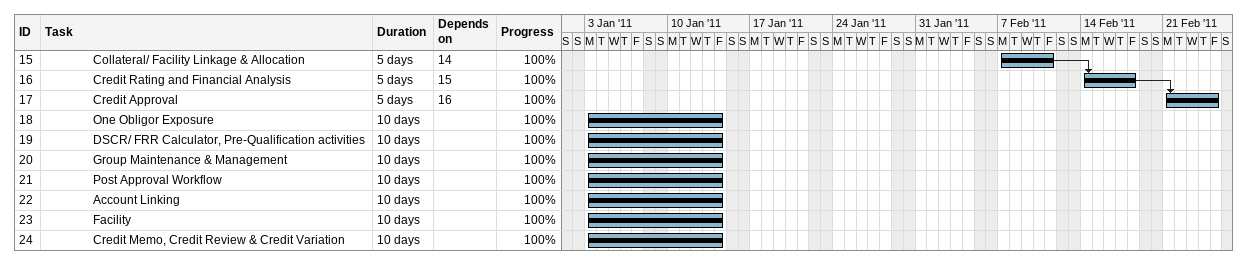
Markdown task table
| ID | Level | Task | Duration | Start | Finish | Predecessors | % complete |
|---|---|---|---|---|---|---|---|
| 15 | 5 | Collateral/ Facility Linkage & Allocation | 5d | 2011-02-07 | 2011-02-11 | 14 | 100 |
| 16 | 5 | Credit Rating and Financial Analysis | 5d | 2011-02-14 | 2011-02-18 | 15 | 100 |
| 17 | 5 | Credit Approval | 5d | 2011-02-21 | 2011-02-25 | 16 | 100 |
| 18 | 5 | One Obligor Exposure | 10d | 2011-01-03 | 2011-01-14 |  | 100 |
| 19 | 5 | DSCR/ FRR Calculator, Pre-Qualification activities | 10d | 2011-01-03 | 2011-01-14 |  | 100 |
| 20 | 5 | Group Maintenance & Management | 10d | 2011-01-03 | 2011-01-14 |  | 100 |
| 21 | 5 | Post Approval Workflow | 10d | 2011-01-03 | 2011-01-14 |  | 100 |
| 22 | 5 | Account Linking | 10d | 2011-01-03 | 2011-01-14 |  | 100 |
| 23 | 5 | Facility | 10d | 2011-01-03 | 2011-01-14 |  | 100 |
| 24 | 5 | Credit Memo, Credit Review & Credit Variation | 10d | 2011-01-03 | 2011-01-14 |  | 100 |
